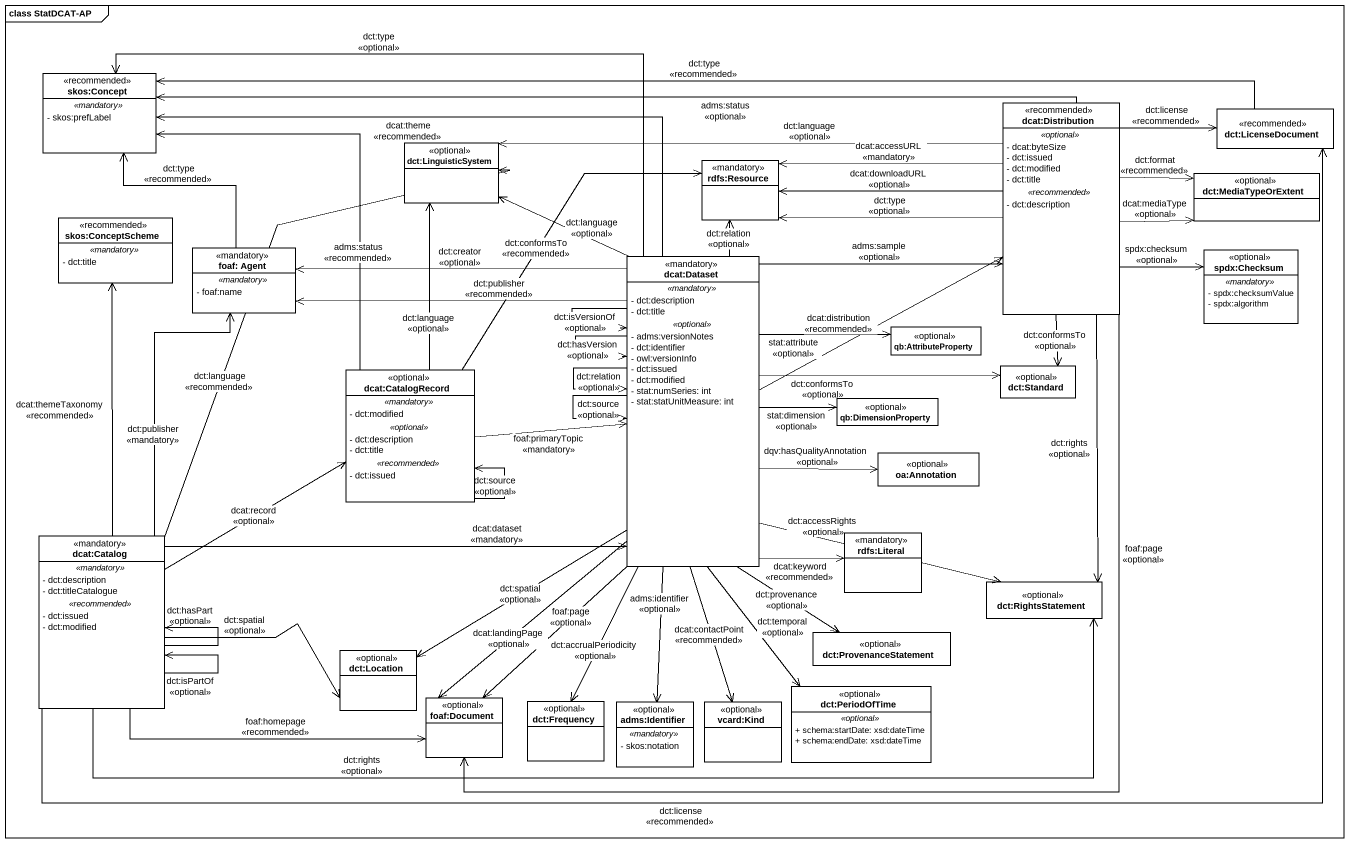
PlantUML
@startuml
mainframe class StatDCAT-AP
hide circle
hide empty members
skinparam classAttributeIconSize 0
class "skos:Concept" as skos_Concept <<recommended>> #FFFFFF {
  .. <<mandatory>> ..
  - skos:prefLabel
}
class "dcat:Distribution" as dcat_Distribution <<recommended>> #FFFFFF {
  .. <<optional>> ..
  - dcat:byteSize
  - dct:issued
  - dct:modified
  - dct:title
  .. <<recommended>> ..
  - dct:description
}
class "dct:LicenseDocument" as dct_LicenseDocument <<recommended>> #FFFFFF
class "dct:LinguisticSystem" as dct_LinguisticSystem <<optional>> #FFFFFF
class "rdfs:Resource" as rdfs_Resource <<mandatory>> #FFFFFF
class "dct:MediaTypeOrExtent" as dct_MediaTypeOrExtent <<optional>> #FFFFFF
class "skos:ConceptScheme" as skos_ConceptScheme <<recommended>> #FFFFFF {
  .. <<mandatory>> ..
  - dct:title
}
class "foaf: Agent" as foaf_Agent <<mandatory>> #FFFFFF {
  .. <<mandatory>> ..
  - foaf:name
}
class "dcat:Dataset" as dcat_Dataset <<mandatory>> #FFFFFF {
  .. <<mandatory>> ..
  - dct:description
  - dct:title
  .. <<optional>> ..
  - adms:versionNotes
  - dct:identifier
  - owl:versionInfo
  - dct:issued
  - dct:modified
  - stat:numSeries: int
  - stat:statUnitMeasure: int
}
class "spdx:Checksum" as spdx_Checksum <<optional>> #FFFFFF {
  .. <<mandatory>> ..
  - spdx:checksumValue
  - spdx:algorithm
}
class "qb:AttributeProperty" as qb_AttributeProperty <<optional>> #FFFFFF
class "dcat:CatalogRecord" as dcat_CatalogRecord <<optional>> #FFFFFF {
  .. <<mandatory>> ..
  - dct:modified
  .. <<optional>> ..
  - dct:description
  - dct:title
  .. <<recommended>> ..
  - dct:issued
}
class "dct:Standard" as dct_Standard <<optional>> #FFFFFF
class "qb:DimensionProperty" as qb_DimensionProperty <<optional>> #FFFFFF
class "oa:Annotation" as oa_Annotation <<optional>> #FFFFFF
class "rdfs:Literal" as rdfs_Literal <<mandatory>> #FFFFFF
class "dcat:Catalog" as dcat_Catalog <<mandatory>> #FFFFFF {
  .. <<mandatory>> ..
  - dct:description
  - dct:titleCatalogue
  .. <<recommended>> ..
  - dct:issued
  - dct:modified
}
class "dct:RightsStatement" as dct_RightsStatement <<optional>> #FFFFFF
class "dct:Location" as dct_Location <<optional>> #FFFFFF
class "dct:ProvenanceStatement" as dct_ProvenanceStatement <<optional>> #FFFFFF
class "dct:PeriodOfTime" as dct_PeriodOfTime <<optional>> #FFFFFF {
  .. <<optional>> ..
  + schema:startDate: xsd:dateTime
  + schema:endDate: xsd:dateTime
}
class "foaf:Document" as foaf_Document <<optional>> #FFFFFF
class "dct:Frequency" as dct_Frequency <<optional>> #FFFFFF
class "adms:Identifier" as adms_Identifier <<optional>> #FFFFFF {
  .. <<mandatory>> ..
  - skos:notation
}
class "vcard:Kind" as vcard_Kind <<optional>> #FFFFFF
dcat_Distribution -left-> skos_Concept : adms:status\n<<optional>>
dcat_Distribution -right-> dct_LicenseDocument : dct:license\n<<recommended>>
dcat_Distribution -left-> dct_LinguisticSystem : dct:language\n<<optional>>
dcat_Distribution -left-> rdfs_Resource : dcat:downloadURL\n<<optional>>
dcat_Distribution -left-> rdfs_Resource : dcat:accessURL\n<<mandatory>>
dcat_Distribution -left-> rdfs_Resource : dct:type\n<<optional>>
dcat_Distribution -right-> dct_MediaTypeOrExtent : dct:format\n<<recommended>>
dcat_Distribution -right-> dct_MediaTypeOrExtent : dcat:mediaType\n<<optional>>
dcat_Distribution -right-> spdx_Checksum : spdx:checksum\n<<optional>>
dcat_Distribution --> dct_Standard : dct:conformsTo\n<<optional>>
dcat_Distribution --> dct_RightsStatement : dct:rights\n<<optional>>
dcat_Distribution --> foaf_Document : foaf:page\n<<optional>>
dct_LicenseDocument -left-> skos_Concept : dct:type\n<<recommended>>
foaf_Agent -up-> skos_Concept : dct:type\n<<recommended>>
dcat_Dataset -left-> skos_Concept : dcat:theme\n<<recommended>>
dcat_Dataset -left-> skos_Concept : dct:type\n<<optional>>
dcat_Dataset -right-> dcat_Distribution : dcat:distribution\n<<recommended>>
dcat_Dataset -right-> dcat_Distribution : adms:sample\n<<optional>>
dcat_Dataset -up-> dct_LinguisticSystem : dct:language\n<<optional>>
dcat_Dataset -up-> rdfs_Resource : dct:relation\n<<optional>>
dcat_Dataset -left-> foaf_Agent : dct:publisher\n<<recommended>>
dcat_Dataset -left-> foaf_Agent : dct:creator\n<<optional>>
dcat_Dataset --> dcat_Dataset : dct:isVersionOf\n<<optional>>
dcat_Dataset --> dcat_Dataset : dct:source\n<<optional>>
dcat_Dataset --> dcat_Dataset : dct:relation\n<<optional>>
dcat_Dataset --> dcat_Dataset : dct:hasVersion\n<<optional>>
dcat_Dataset -right-> qb_AttributeProperty : stat:attribute\n<<optional>>
dcat_Dataset -right-> dct_Standard : dct:conformsTo\n<<optional>>
dcat_Dataset -right-> qb_DimensionProperty : stat:dimension\n<<optional>>
dcat_Dataset -right-> oa_Annotation : dqv:hasQualityAnnotation\n<<optional>>
dcat_Dataset --> rdfs_Literal : dcat:keyword\n<<recommended>>
dcat_Dataset -right-> dct_RightsStatement : dct:accessRights\n<<optional>>
dcat_Dataset --> dct_Location : dct:spatial\n<<optional>>
dcat_Dataset --> dct_ProvenanceStatement : dct:provenance\n<<optional>>
dcat_Dataset --> dct_PeriodOfTime : dct:temporal\n<<optional>>
dcat_Dataset --> foaf_Document : foaf:page\n<<optional>>
dcat_Dataset --> foaf_Document : dcat:landingPage\n<<optional>>
dcat_Dataset --> dct_Frequency : dct:accrualPeriodicity\n<<optional>>
dcat_Dataset --> adms_Identifier : adms:identifier\n<<optional>>
dcat_Dataset --> vcard_Kind : dcat:contactPoint\n<<recommended>>
dcat_CatalogRecord -up-> skos_Concept : adms:status\n<<recommended>>
dcat_CatalogRecord -up-> dct_LinguisticSystem : dct:language\n<<optional>>
dcat_CatalogRecord -up-> rdfs_Resource : dct:conformsTo\n<<recommended>>
dcat_CatalogRecord -right-> dcat_Dataset : foaf:primaryTopic\n<<mandatory>>
dcat_CatalogRecord --> dcat_CatalogRecord : dct:source\n<<optional>>
dcat_Catalog -right-> dct_LicenseDocument : dct:license\n<<recommended>>
dcat_Catalog -up-> dct_LinguisticSystem : dct:language\n<<recommended>>
dcat_Catalog -up-> skos_ConceptScheme : dcat:themeTaxonomy\n<<recommended>>
dcat_Catalog -up-> foaf_Agent : dct:publisher\n<<mandatory>>
dcat_Catalog -right-> dcat_Dataset : dcat:dataset\n<<mandatory>>
dcat_Catalog -up-> dcat_CatalogRecord : dcat:record\n<<optional>>
dcat_Catalog --> dcat_Catalog : dct:isPartOf\n<<optional>>
dcat_Catalog --> dcat_Catalog : dct:hasPart\n<<optional>>
dcat_Catalog -right-> dct_RightsStatement : dct:rights\n<<optional>>
dcat_Catalog -right-> dct_Location : dct:spatial\n<<optional>>
dcat_Catalog -right-> foaf_Document : foaf:homepage\n<<recommended>>
@enduml
